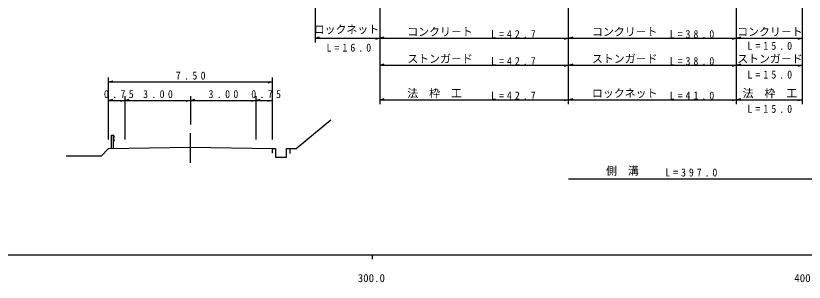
# Model space of a CAD drawing. Units: millimetres, scale not verified. Extents: x 40000 to 680000, y 20000 to 380000.
# Drawn here: x 286384 to 467005, y 198715 to 259715 of the extents above; entities that cross this region are included whole.
import ezdxf
from ezdxf.enums import TextEntityAlignment as Align

# ---------------------------------------------------------------- set-up
doc = ezdxf.new("R2010")
doc.units = ezdxf.units.MM
doc.header["$LTSCALE"] = 1000
doc.layers.add('M-BGD', color=7, linetype='Continuous', lineweight=25)
doc.layers.add('M-TTL-BAND', color=7, linetype='Continuous', lineweight=25)
doc.styles.add('ＭＳ ゴシック', font='')
doc.styles.get('ＭＳ ゴシック').set_extended_font_data('MS Gothic')

msp = doc.modelspace()

# ---------------------------------------------------------------- linework, layer by layer
at = {"layer": 'M-BGD'}
for p, q in [((451475, 239506), (451475, 281061)), ((466575, 239506), (466575, 281061)), ((369798, 276256), (369798, 239506)), ((354932, 273802), (354932, 253577)), ((413039, 239506), (413039, 272481)), ((354932, 254577), (355932, 254857)), ((369798, 254577), (370798, 254857)), ((413039, 254577), (414039, 254857)), ((451475, 254577), (452475, 254857)), ((354932, 254577), (369798, 254577)), ((369798, 254577), (368798, 254297)), ((369798, 254577), (413039, 254577)), ((413039, 254577), (412039, 254297)), ((413039, 254577), (466575, 254577)), ((451475, 254577), (450475, 254297)), ((466575, 254577), (465575, 254297)), ((466575, 254577), (465575, 254297)), ((369798, 248399), (370798, 248679)), ((369798, 248399), (413039, 248399)), ((413039, 248399), (412039, 248119)), ((413039, 248399), (414039, 248679)), ((413039, 248399), (466575, 248399)), ((451475, 248399), (450475, 248119)), ((451475, 248399), (452475, 248679)), ((466575, 248399), (465575, 248119)), ((466575, 248399), (465575, 248119)), ((307640, 231361), (307640, 245579)), ((307640, 244579), (308640, 244859)), ((307640, 244579), (345140, 244579)), ((345140, 244579), (344140, 244299)), ((345140, 245579), (345140, 231361)), ((307640, 240343), (308640, 240623)), ((307640, 240343), (311390, 240343)), ((311390, 240343), (310390, 240063)), ((311390, 241343), (311390, 231361)), ((311390, 240343), (312390, 240623)), ((311390, 240343), (326390, 240343)), ((326390, 240343), (325390, 240063)), ((326390, 241343), (326390, 234854)), ((326390, 240343), (327390, 240623)), ((326390, 240343), (341390, 240343)), ((341390, 240343), (340390, 240063)), ((341390, 241343), (341390, 231361)), ((341390, 240343), (342390, 240623)), ((341390, 240343), (345140, 240343)), ((345140, 240343), (344140, 240063)), ((345140, 241343), (345140, 231361)), ((369798, 240506), (370798, 240786)), ((369798, 240506), (413039, 240506)), ((413039, 240506), (412039, 240226)), ((413039, 240506), (414039, 240786)), ((413039, 240506), (466575, 240506)), ((451475, 240506), (450475, 240226)), ((451475, 240506), (452475, 240786)), ((466575, 240506), (465575, 240226)), ((466575, 240506), (465575, 240226)), ((326390, 226046), (326390, 232854)), ((345140, 229361), (345140, 228240)), ((349140, 229361), (349140, 228164)), ((413039, 222386), (484273, 222386))]:
    msp.add_line(p, q, dxfattribs=at)
for points in [[(307640, 229361), (326390, 229611), (345140, 229361), (345890, 229361), (345890, 227361), (348390, 227361), (348390, 229361), (350640, 229361), (358590, 235881)], [(308311, 229373), (308311, 232373), (308661, 232373), (308661, 229373)], [(308661, 232373), (308841, 232223), (308841, 231773), (308661, 231623), (308841, 231473), (308841, 231023), (308661, 230873)], [(307640, 229361), (305914, 227564), (297896, 227564)]]:
    msp.add_lwpolyline(points, dxfattribs=at)
at = {"layer": 'M-TTL-BAND'}
for p, q in [((40000, 205000), (579000, 205000)), ((368000, 205000), (368000, 204000))]:
    msp.add_line(p, q, dxfattribs=at)

# ---------------------------------------------------------------- texts
at = {"layer": 'M-BGD', "style": 'ＭＳ ゴシック'}
for s, p in [('ロックネット', (354634, 255123)), ('コンクリ－ト', (376072, 254577)), ('コンクリ－ト', (418386, 254577)), ('コンクリ－ト', (451650, 254577)), ('ストンガ－ド', (376072, 248399)), ('ストンガ－ド', (418386, 248399)), ('ストンガ－ド', (451650, 248399)), ('法\u3000枠\u3000工', (376072, 240506)), ('ロックネット', (418386, 240506)), ('法\u3000枠\u3000工', (452900, 240506)), ('側\u3000溝', (421609, 222756))]:
    msp.add_text(s, height=1833, dxfattribs=at).set_placement(p, align=Align.BOTTOM_LEFT)
at = {"layer": 'M-BGD', "char_height": 1833, "attachment_point": 7, "style": 'ＭＳ ゴシック'}
for s, insert in [('\\T1.62;\\W0.9;L=42.7', (395267, 254577)), ('\\T1.62;\\W0.9;L=38.0', (436181, 254577)), ('\\T1.62;\\W0.9;L=16.0', (357576, 251480)), ('\\T1.62;\\W0.9;L=15.0', (454014, 251900)), ('\\T1.62;\\W0.9;L=42.7', (395267, 248399)), ('\\T1.62;\\W0.9;L=38.0', (436181, 248399)), ('\\T1.69;\\W0.9;7.50', (323046, 245079)), ('\\T1.62;\\W0.9;L=15.0', (454014, 245315)), ('\\T1.69;\\W0.9;0.75', (306578, 240843)), ('\\T1.69;\\W0.9;3.00', (315546, 240843)), ('\\T1.69;\\W0.9;3.00', (330546, 240843)), ('\\T1.69;\\W0.9;0.75', (340328, 240843)), ('\\T1.62;\\W0.9;L=42.7', (395267, 240506)), ('\\T1.62;\\W0.9;L=41.0', (436181, 240506)), ('\\T1.62;\\W0.9;L=15.0', (454014, 237468)), ('\\T1.6;\\W0.9;L=397.0', (435200, 222896))]:
    msp.add_mtext(s, dxfattribs=dict(at, insert=insert))
at = {"layer": 'M-TTL-BAND', "style": 'ＭＳ ゴシック'}
for s, p in [('300.0', (367844, 198195)), ('400.0', (467844, 198195))]:
    msp.add_text(s, height=1833, dxfattribs=at).set_placement(p, align=Align.BOTTOM_CENTER)

doc.saveas('drawing.dxf')
